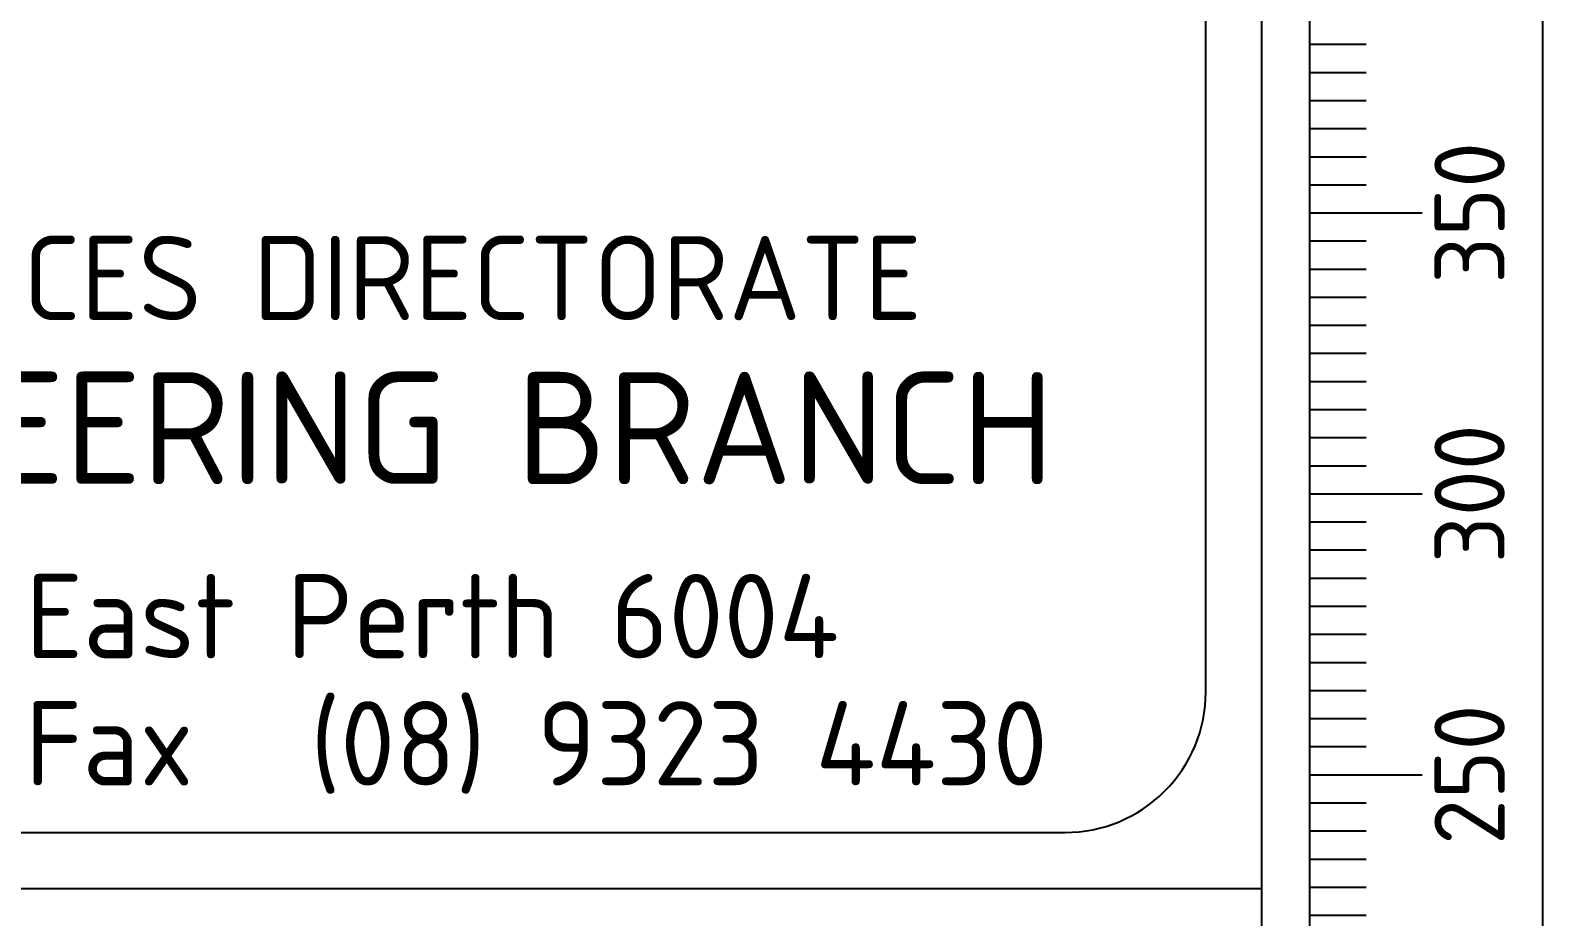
# Model space of a CAD drawing. Extents: x 0 to 420, y 0 to 297.
# Drawn here: x 388.57 to 415.5, y 82.34 to 98.12 of the extents above; entities that cross this region are included whole.
import ezdxf
from ezdxf.enums import TextEntityAlignment as Align

# ---------------------------------------------------------------- set-up
doc = ezdxf.new("R2010")
doc.units = 0
doc.layers.get('0').update_dxf_attribs({"linetype": 'CONTINUOUS'})
for name, color, linetype in [('L18', 4, 'CONTINUOUS'), ('L25', 1, 'CONTINUOUS'), ('TBLK18', 4, 'CONTINUOUS'), ('TBLK25', 1, 'CONTINUOUS'), ('TBLK35', 3, 'CONTINUOUS'), ('TBLK50', 7, 'CONTINUOUS')]:
    doc.layers.add(name, color=color, linetype=linetype)
doc.styles.add('ISO', font='iso3098b')

# ---------------------------------------------------------------- blocks, each defined once
blk = doc.blocks.new('A3BBLK')
at = {"layer": 'TBLK50'}
blk.add_line((415.5, 4.5), (415.5, 292.5), dxfattribs=at)
blk = doc.blocks.new('a3_in_vtblk')
at = {"layer": 'TBLK35'}
for p, q in [((410.5, 37), (410.5, 292.5)), ((352.5, 82.841), (410.5, 82.841))]:
    blk.add_line(p, q, dxfattribs=at)
at = {"layer": 'TBLK50'}
blk.add_lwpolyline([(409.5, 86.341), (409.5, 104.182, 0.414214), (407, 106.682), (356, 106.682, 0.414214), (353.5, 104.182), (353.5, 86.341, 0.414214), (356, 83.841), (407, 83.841, 0.414214)], format="xyb", close=True, dxfattribs=at)
blk.add_blockref('A3BBLK', (0, 0))
at = {"layer": 'TBLK18', "style": 'ISO'}
blk.add_text('Fax', height=1.5, dxfattribs=at).set_placement((388.477, 84.677))
for tag, p, height in [('GROUND_SURVEY_STD.', (381.875, 126.105), 1.8), ('SURVEY_CAPTURE_DATE', (381.945, 122.605), 1.8), ('MAPPING_SURVEY_STD.', (381.945, 119.105), 1.8), ('MAPPING_CAPTURE_DATE', (381.945, 115.605), 1.8), ('PROJECT_ZONE', (381.945, 112.105), 1.8), ('HEIGHT_DATUM', (381.945, 108.605), 1.8), ('CLIENT_STREET_NAME', (355.514, 86.941), 1.5), ('CLIENT_SUBURB_POSTCODE', (388.488, 86.941), 1.5), ('CLIENT_TELEPHONE_NO.', (368.306, 84.677), 1.5), ('CLIENT_FAX_NO.', (393.555, 84.677), 1.5), ('STREET_NAME', (355.514, 62.1), 1.5), ('SUBURB_POSTCODE', (388.488, 62.1), 1.5), ('TELEPHONE_NO.', (368.306, 59.836), 1.5), ('FAX_NO.', (393.555, 59.836), 1.5)]:
    blk.add_attdef(tag, p, '', height=height, dxfattribs=at)
for tag, p in [('CLIENT_MR_DIRECTORATE', (381.5, 92.96)), ('MR_DIRECTORATE', (381.5, 68.119))]:
    blk.add_attdef(tag, text='', height=1.5, dxfattribs=at).set_placement(p, align=Align.CENTER)
at = {"layer": 'TBLK25', "style": 'ISO'}
for tag, height, p in [('CLIENT_MR__BRANCH', 2, (381.5, 90.04)), ('MR_BRANCH', 2, (381.5, 65.199)), ('ROAD_SECTION', 1.75, (384.5, 29.162)), ('SLK', 1.75, (384.5, 26.108)), ('CHAINAGE', 1.75, (384.5, 19.205))]:
    blk.add_attdef(tag, text='', height=height, dxfattribs=at).set_placement(p, align=Align.CENTER)
for tag, p, height in [('FILE_NUMBER', (371.773, 54.237), 2.5), ('DESIGNED_/_DRAWN', (371.773, 49.487), 2), ('VERIFIED', (371.773, 44.487), 2), ('APPROVED', (371.773, 39.487), 2), ('LOCAL_AUTHORITY', (370.48, 16.733), 1.25)]:
    blk.add_attdef(tag, p, '', height=height, dxfattribs=at)
at = {"layer": 'TBLK35', "style": 'ISO', "width": 0.9}
for tag, p in [('ROAD_PROJECT&NUMBER', (384.5, 32.231)), ('DRAWING_DESCRIPTION', (384.5, 22.288))]:
    blk.add_attdef(tag, text='', height=2.5, dxfattribs=at).set_placement(p, align=Align.CENTER)
at = {"layer": 'TBLK50', "style": 'ISO'}
blk.add_attdef('MRWA_DRG_NUMBER', (356.288, 6.085), '', height=5, dxfattribs=at)
blk = doc.blocks.new('sca10_3')
at = {"layer": 'L18'}
for p, q in [((-4.145, 14), (-4.145, 89)), ((-4.145, 52), (-3.145, 52)), ((-4.145, 51.5), (-3.145, 51.5)), ((-4.145, 51), (-3.145, 51)), ((-4.145, 50.5), (-3.145, 50.5)), ((-4.145, 50), (-3.145, 50)), ((-4.145, 49.5), (-3.145, 49.5)), ((-4.145, 49), (-2.145, 49)), ((-4.145, 48.5), (-3.145, 48.5)), ((-4.145, 48), (-3.145, 48)), ((-4.145, 47.5), (-3.145, 47.5)), ((-4.145, 47), (-3.145, 47)), ((-4.145, 46.5), (-3.145, 46.5)), ((-4.145, 46), (-3.145, 46)), ((-4.145, 45.5), (-3.145, 45.5)), ((-4.145, 45), (-3.145, 45)), ((-4.145, 44.5), (-3.145, 44.5)), ((-4.145, 44), (-2.145, 44)), ((-4.145, 43.5), (-3.145, 43.5)), ((-4.145, 43), (-3.145, 43)), ((-4.145, 42.5), (-3.145, 42.5)), ((-4.145, 42), (-3.145, 42)), ((-4.145, 41.5), (-3.145, 41.5)), ((-4.145, 41), (-3.145, 41)), ((-4.145, 40.5), (-3.145, 40.5)), ((-4.145, 40), (-3.145, 40)), ((-4.145, 39.5), (-3.145, 39.5)), ((-4.145, 39), (-2.145, 39)), ((-4.145, 38.5), (-3.145, 38.5)), ((-4.145, 38), (-3.145, 38)), ((-4.145, 37.5), (-3.145, 37.5)), ((-4.145, 37), (-3.145, 37)), ((-4.145, 36.5), (-3.145, 36.5))]:
    blk.add_line(p, q, dxfattribs=at)
at = {"layer": 'L18', "style": 'ISO'}
for s, p in [('350', (-0.678, 49)), ('300', (-0.678, 44)), ('250', (-0.678, 39))]:
    blk.add_text(s, height=1.25, rotation=90, dxfattribs=at).set_placement(p, align=Align.CENTER)

msp = doc.modelspace()

# ---------------------------------------------------------------- block references
at = {"color": 1}
ref = msp.add_blockref('a3_in_vtblk', (0, 0), dxfattribs=at)
ref.add_attrib('CLIENT_MR_DIRECTORATE', 'PLANNING AND TECHNICAL SERVICES DIRECTORATE', dxfattribs={"layer": 'TBLK18', "height": 1.5, "style": 'ISO'}).set_placement((381.499976, 92.95956), align=Align.CENTER)
ref.add_attrib('CLIENT_MR__BRANCH', 'ROAD AND TRAFFIC ENGINEERING BRANCH', dxfattribs={"layer": 'TBLK25', "height": 2, "style": 'ISO'}).set_placement((381.499976, 90.03993), align=Align.CENTER)
ref.add_attrib('CLIENT_FAX_NO.', '(08) 9323 4430', (393.555163, 84.677094), dxfattribs={"layer": 'TBLK18', "height": 1.5, "style": 'ISO'})
ref.add_attrib('CLIENT_SUBURB_POSTCODE', 'East Perth 6004', (388.487601, 86.940827), dxfattribs={"layer": 'TBLK18', "height": 1.5, "style": 'ISO'})
at = {"layer": 'L25'}
msp.add_blockref('sca10_3', (415.5, 45.868453), dxfattribs=at)

doc.saveas('drawing.dxf')
